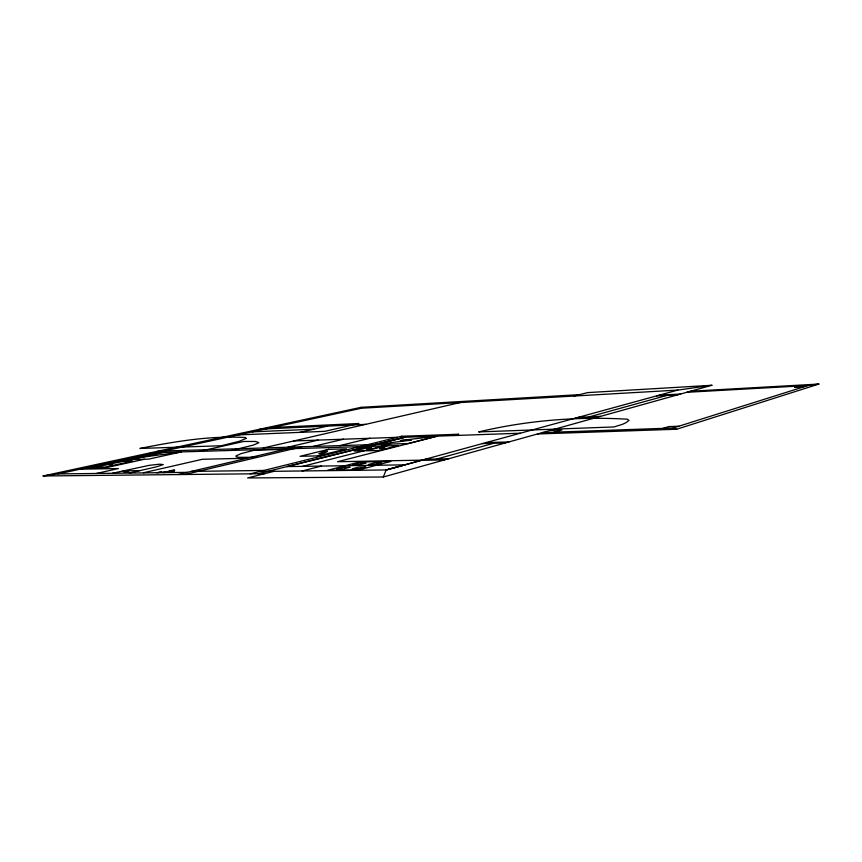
<?xml version="1.0" encoding="UTF-8"?>
<svg xmlns="http://www.w3.org/2000/svg" width="862" height="862" viewBox="0 0 862 862"><rect width="100%" height="100%" fill="white"/><g stroke="black" fill="none" stroke-linecap="round" stroke-linejoin="round"><path stroke-width="1.29" d="M294.211 448.606L294.599 447.044L177.841 474.585M383.31 476.998L386.133 469.952L677.834 390.087L711.904 385.282L383.31 476.998L247.62 477.947L274.094 471.309M318.153 455.879L327.485 451.548L318.811 453.681L328.497 449.35L346.589 448.843L318.153 455.879L300.041 456.3L328.497 449.35M111.166 464.004L109.474 464.456L110.562 464.435M109.108 464.381C107.351 465.523 116.661 463.217 111.004 464.122M537.392 433.985L676.702 429.233L818.9 384.053L690.44 391.262M542.435 432.584L673.136 428.015L807.909 385.54L818.9 384.053M663.115 428.36L668.826 426.582L678.803 426.227M798.729 386.057L794.57 387.35L803.783 386.844M554.061 432.174L561.819 429.987L550.225 430.407M436.851 459.004L493.71 443.283M589.328 416.852L667.22 395.324M386.133 469.952L422.208 460.146L337.538 461.72L437.465 436.118M453.563 435.558L458.681 434.232L401.444 436.28L250.228 473.841M302.131 470.997L321.451 466.051M302.594 466.342L390.605 444.102M258.212 473.755L404.634 437.271L286.917 466.59L405.021 464.844L386.413 469.941L259.731 471.482M573.952 396.035L587.636 392.609L711.904 385.282M404.957 437.249L367.471 446.462L150.344 452.819M339.509 445.676L369.884 438.273M313.078 446.473L343.518 439.2M184.931 474.509L301.732 446.818M287.66 447.249L318.143 440.094M162.875 472.591L174.77 470.167L164.092 472.57M169.178 472.505L172.745 471.676M170.644 472.495L174.199 471.665L167.648 471.751M156.367 472.667L166.431 471.762M263.201 448.003L460.179 402.554M157.832 472.645L161.442 471.826M143.448 472.764L202.462 459.263L246.554 458.261M129.44 472.99L156.636 466.805L163.284 464.586L159.642 464.198L149.363 465.329L112.663 473.195M231.555 450.438L253.514 445.051L258.869 442.648L255.529 441.463L243.806 441.463L199.208 451.386M299.717 432.379L327.625 426.087M96.232 473.486L118.46 468.551L80.177 469.165M144.342 459.274L104.345 468.055L83.743 468.4M180.977 452.011L148.415 459.177L123.568 459.769L180.934 452.022M111.36 464.306L111.726 464.047M677.834 390.087L361.458 408.222L58.142 473.938L187.291 472.354M90.769 468.281L163.295 452.496M264.591 473.691L43.1 475.975L361.156 407.317L579.469 394.656M382.092 448.046C378.041 448.736 385.098 448.272 382.976 447.949M43.1 475.975L58.271 473.917M375.616 444.523L411.303 440.159L400.431 440.525L437.206 436.129L408.351 443.521L157.8 451.214M169.954 472.182L170.665 472.031M160.655 472.15L160.02 472.301M686.766 392.296L807.909 385.54M659.171 395.195L680.571 394.02M656.575 395.906L678.006 394.731M266.283 427.789L358.904 423.511L324.823 431.334L238.192 434.933M259.936 429.168L365.844 424.352M578.294 417.337L600.523 416.368M252.286 431.873L313.843 429.201M575.213 418.178L597.463 417.219M293.694 440.956L397.307 437.314M520.282 433.22L404.192 437.293L401.444 436.28M486.006 442.605L508.936 441.926M383.849 445.956L373.655 446.247L354.325 451.095L364.54 450.837M291.938 449.145L254.107 450.244L241.08 453.638L235.886 456.009L236.317 456.795L238.817 457.313L257.329 457.345M482.321 443.618L505.272 442.949M102.815 464.122L108.127 464.015L99.572 464.823M425.322 459.22L448.574 458.778M421.206 460.351L444.48 459.92M123.018 470.878L139.827 470.641M167.53 471.503L168.758 471.492M191.386 471.395L263.837 470.458M673.136 428.015L676.702 429.233M361.156 407.317L361.458 408.222M173.984 470.426L170.256 470.609L173.984 470.426M628.797 420.462C624.982 424.363 619.088 425.128 614.121 426.938L478.625 431.937C527.102 420.365 577.831 416.324 627.461 419.201L628.797 420.462M381.543 462.743L375.175 464.446L368.322 464.553L374.701 462.862L381.543 462.743M365.65 466.988L359.109 468.723L352.246 468.82L358.797 467.085L365.65 466.988M365.79 463.023L359.411 464.704L352.72 464.812L359.098 463.131L365.79 463.023M349.875 467.215L343.324 468.939L336.611 469.025L343.173 467.312L349.875 467.215M246.133 438.392L239.345 441.269L221.319 445.74L139.913 448.455C174.566 441.527 210.08 435.504 245.498 437.519L246.133 438.392M384.775 447.841L379.517 448.563L384.775 447.841M367.665 448.649L370.412 448.369L367.665 448.649M366.716 448.703L371.533 448.218L366.716 448.703M390.658 461.429L358.711 469.973L327.355 470.361L359.411 461.989L390.658 461.429M398.255 445.535L378.968 450.47L365.854 450.815L385.163 445.923L398.255 445.535M388.288 445.342L377.987 447.216L388.288 445.342M125.733 471.74L123.988 472.139L128.406 471.708L125.733 471.74M132.252 461.181L105.164 467.107L89.486 467.387L116.499 461.526L132.252 461.181"/></g></svg>
